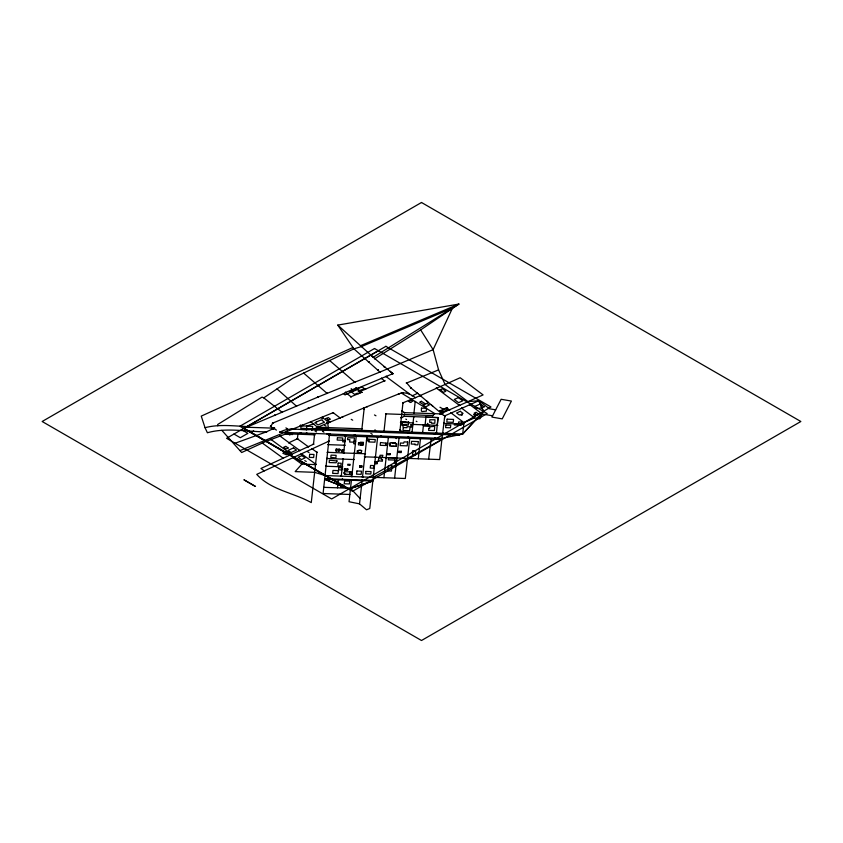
<?xml version="1.0" encoding="UTF-8"?>
<svg xmlns="http://www.w3.org/2000/svg" width="843" height="843" viewBox="0 0 843 843"><rect width="100%" height="100%" fill="white"/><g stroke="black" fill="none" stroke-linecap="round" stroke-linejoin="round"><path stroke-width="1.26" d="M412.459 424.735L410.836 424.619L410.752 426.748L412.406 426.8L412.459 424.63M396.621 443.955L395.515 443.976L395.241 442.975M395.536 443.133L390.024 442.733L389.782 446.095L396.284 446.305L396.61 444.008M360.235 443.133L360.277 442.227L363.449 442.322L363.333 443.523M339.898 450.352L339.929 449.561M461.479 424.292L461.743 422.027L458.634 421.921L458.402 423.903L461.511 423.997L461.437 425.114L454.324 424.967L454.419 424.061M344.629 473.524L343.691 473.334L344.861 471.722L352.016 471.996L351.826 474.662L344.587 474.145M339.94 449.403L336.03 449.15L335.756 450.879L339.834 450.952L339.529 449.308M358.528 443.133L358.444 444.872L363.354 445.062L363.333 443.218L358.528 443.133L359.086 443.144M401.689 424.693L408.391 425.072L408.434 421.953M402.459 421.763L401.921 421.753L401.879 424.893M401.753 423.597L401.795 422.807M344.629 473.397L344.566 474.409L345.472 474.451M389.845 445.241L389.93 444.019M365.051 389.35L384.524 380.846L381.447 378.423M379.455 372.279L433.133 349.655L452.491 308.053L361.447 346.589L353.912 348.833L292.616 378.412L263.754 397.854L262.036 397.095L217.631 424.524L217.789 425.799M285.788 433.934C283.543 434.493 287.885 433.903 285.809 433.65M495.663 409.846L491.933 417.095L502.228 418.866L511.406 401.057L501.132 399.287L495.663 409.846L489.477 408.781L478.771 400.731L444.798 415.841L441.88 439.466L377.632 437.138L372.827 481.037L351.415 480.268L349.834 494.462L323.09 493.513L329.56 434.029L441.911 438.423L462.681 434.019L483.597 411.363L478.771 400.731L467.981 401.637L440.257 413.871L404.587 412.659L402.079 411.036L402.954 402.796L415.831 397.58M358.033 388.792L357.179 388.813L357.885 388.855M350.951 391.742L351.278 391.795M377.127 463.471L377.19 462.712M377.2 462.554L377.264 461.785L374.861 461.711L374.671 463.776L377.095 463.829L377.264 461.785M420.594 395.662L419.93 395.388L420.699 395.546M361.584 450.689L358.77 450.162L358.707 450.868L357.242 450.763L357.232 452.67L361.384 452.775L361.563 450.847M478.771 400.731L483.408 411.363L462.681 434.019L402.522 431.848L400.025 430.183L402.079 411.036M357.516 389.097L356.842 388.391L357.632 389.16M361.605 450.362L361.542 451.163M396.642 460.099L394.777 460.046L394.419 462.912L396.21 462.997L399.055 437.917M317.432 397.285L379.919 372.058L353.912 348.833L337.78 325.103L458.919 304.06L420.668 329.919L433.133 349.655L438.581 369.887L445.072 384.471L467.981 401.637L483.092 394.914L460.173 377.738L420.309 395.504L417.496 393.323L412.406 395.767M401.373 417.812L404.155 416.305L438.002 417.58L436.463 433.039M385.831 443.176L380.488 442.512L380.182 445.304L385.567 445.504L385.831 443.176L387.696 443.239L387.485 445.104L385.63 445.041M420.309 395.504L415.451 397.675C410.783 394.06 404.693 391.363 398.887 393.871L364.239 407.812L361.921 428.824L318.001 427.232C306.199 433.713 291.899 424.798 279.939 432.238L329.56 434.029M368.907 440.868L368.791 441.964L374.966 442.175L375.251 439.53L369.076 439.298L368.907 440.868L366.484 440.773L366.716 438.739L369.076 439.298M362.511 476.927L366.926 436.769L377.632 437.138M412.058 432.153L413.734 416.705M341.267 476.147L343.101 459.119M362.184 480.025L359.529 503.872L366.526 509.794L369.761 508.508L372.827 481.037L349.118 488.898L324.66 479.288L351.415 480.268M314.639 428.655L384.029 431.163L385.894 413.85L432.722 415.557L434.788 413.576L401.574 393.165M413.966 412.996L415.188 401.595M462.681 434.019L463.945 422.596L474.588 417.886L479.836 418.792L482.301 414.039L492.554 415.81M327.642 452.333L343.681 452.965L345.525 435.979L366.926 436.769M349.834 494.462L349.044 501.722L359.529 503.872M356.22 436.379L351.805 476.537M409.751 438.307L405.325 478.497L325.166 475.557L314.66 472.333L295.176 471.606L301.826 464.114L315.514 464.609L316.873 452.259L312.163 448.866M364.798 456.832L418.276 458.771L420.457 438.708M422.659 432.543L423.492 424.819M425.093 424.883L425.936 417.159L438.107 417.612L437.296 425.336L412.901 424.429M444.503 418.528L444.672 416.99M315.514 464.609L311.267 502.597C293.585 492.723 270.772 490.015 256.736 474.367L328.833 441.195M353.849 442.175L349.645 442.027L349.887 439.709L347.548 439.624L347.738 437.77L354.46 437.854L353.681 443.724L355.419 443.776M383.923 477.696L388.36 437.528M394.619 478.107L396.842 458.002L388.549 457.728L388.36 459.856L394.777 460.046M443.966 423.481L463.745 424.124M408.581 423.502L408.718 422.259M408.739 422.101L401.848 421.753M418.276 458.771L428.644 459.172L431.142 439.087M280.076 436.094L288.98 442.68L297.368 438.792L297.948 434.187L314.502 434.819L313.522 444.208L260.94 468.466L264.27 470.9M378.412 461.079L378.844 457.549L379.74 457.58L380.035 455.262L382.891 455.304L382.1 457.422M323.775 487.338L337.453 487.823L338.496 479.793M344.302 468.74L347.896 468.887L347.558 470.078L344.123 470.025L344.861 468.761M349.582 474.335L349.94 471.954M349.624 474.019L349.792 472.955M349.645 473.882L349.56 474.493M349.929 472.027L349.845 472.617M378.328 460.847L382.385 461.205L382.511 459.561L381.342 459.519L381.236 457.654L379.74 457.58L380.277 457.549M378.359 460.689L378.549 459.467M292.142 434.008L285.45 434.061L265.145 441.764L241.667 452.512L221.804 430.33M350.035 465.241L350.193 464.367L347.748 464.282L347.759 465.21L349.571 465.241M342.005 451.11L342.132 450.32M306.378 429.582L306.957 426.094L313.322 423.818M342.216 449.846L341.836 452.09L343.428 452.08L343.638 449.625L342.237 449.688M343.565 485.199L343.185 487.191L340.635 487.075L341.078 485.094L343.512 485.505M350.372 392.174C348.591 391.226 351.974 393.154 350.119 392.269M420.583 395.536L419.593 395.63M352.616 391.057C350.635 390.383 354.208 392.132 352.321 391.194M375.936 431.511L374.977 429.74M347.601 469.93L347.822 469.151M359.961 393.059L358.191 391.141L364.355 388.697L362.227 386.979L355.272 389.371M387.517 368.918L388.107 368.928M342.068 479.583L342.553 478.476M287.431 430.752L286.862 429.045M316.515 430.204L317.706 428.16M441.837 413.534L440.741 413.639L444.798 415.841M274.628 415.42L275.029 415.178M322.532 428.096L323.069 431.005M395.968 437.074L396.168 438.645M356.083 389.308C354.576 388.381 357.4 390.414 355.904 389.329M317.389 427.211L318.401 427.275L317.716 427.064M275.029 415.462L274.491 415.125M392.143 373.154L393.101 373.86L392.416 373.133M392.564 373.512L392.016 373.839M281.499 412.459L282.426 412.185L281.499 412.216M379.434 372.069L380.109 372.258M285.134 433.913L285.735 433.892M386.695 376.431L385.609 376.505L386.379 376.421M408.834 393.46L409.529 393.692L408.518 393.449M444.293 415.567L444.756 416.063M442.944 434.271L442.628 434.261M420.088 395.694L420.436 395.746M374.903 358.665L420.668 329.919M337.78 325.103L373.249 357.253L458.919 304.06L360.488 345.714L361.447 346.589M410.689 402.459L408.57 401.352M243.753 428.497L378.412 350.751M373.217 477.317L441.88 439.466L439.677 459.561L428.644 459.172M408.349 401.015L411.047 399.982M234.122 443.587L266.451 431.848L274.27 428.16L246.546 427.243L318.074 397.021M439.877 389.866L442.343 388.728L445.821 391.278L443.313 392.406L440.288 389.677M475.315 413.955L473.555 414.651L475.094 415.947L478.445 414.155L476.137 412.227L474.135 413.154L476.716 414.946M447.559 410.014L446.031 408.802L441.911 410.678L443.334 411.827L447.485 409.94M360.372 391.257L365.704 389.16L364.914 389.213M322.563 418.866L323.723 418.37L322.437 417.243L321.246 417.664L322.258 418.592M357.516 388.939L357.2 388.497L392.785 373.712L373.249 357.253M326.283 418.444L328.296 417.559L330.393 419.224L326.641 420.731L324.597 419.108L326.283 418.444L328.349 420.067M364.239 407.812L317.611 427.275L322.458 428.939L328.275 427.601L327.727 423.112M358.191 389.498L356.842 390.056L355.746 389.171L354.597 389.656L354.892 390.478L351.478 391.89L354.566 394.408L357.263 393.186L358.338 393.723M438.581 369.887L406.716 382.954L410.878 387.875L417.496 393.323M240.118 450.541L333.143 412.67L340.056 417.896M285.45 434.061L289.054 432.691M329.792 422.153L327.653 422.944L326.726 422.227L328.907 421.352L329.739 422.101M477.149 414.619L478.266 414.219M354.387 389.909L354.777 389.866M324.66 479.288L349.118 489.003L372.827 481.037M353.912 348.833L352.701 347.579L201.245 416.105L205.039 427.696C219.106 423.966 233.764 426.042 248.063 426.6M444.756 415.61L444.946 416.105M379.74 457.58L382.627 457.38M351.036 391.226L351.152 391.236M420.183 395.799L420.994 395.978M360.066 467.212L361.963 467.075M361.615 467.17L361.858 465.789M342.058 452.09L342.606 452.08M350.604 474.662L351.141 474.662M411.258 424.619L411.805 424.63M344.102 472.27L344.65 472.28M336.03 450.889L336.578 450.889M338.475 450.931L339.023 450.942M345.398 470.046L345.936 470.057M346.21 470.057L346.747 470.067M347.021 470.067L347.558 470.078M360.941 443.176L362.269 443.197M344.587 470.025L345.124 470.036M459.593 425.072L460.141 425.083M357.643 452.68L358.191 452.691M359.287 452.723L359.835 452.744M360.109 452.744L360.646 452.765M402.153 424.904L402.691 424.925M403.776 424.946L404.324 424.967M405.409 424.998L405.957 425.009M461.384 424.029L454.83 423.818M404.598 424.967L405.135 424.988M406.221 425.02L406.769 425.03M411.026 426.758L411.574 426.779M359.792 465.873L361.963 466.031M391.763 446.158L392.29 446.179M286.093 433.818L297.948 434.187M393.354 446.21L393.892 446.232M394.956 446.263L396.284 446.305M402.733 421.774L403.27 421.795M403.544 421.806L404.092 421.816M456.463 423.871L457.011 423.892M458.107 423.924L458.655 423.945M460.563 424.008L461.11 424.018M405.177 421.858L405.715 421.869M381.384 459.519L381.911 459.54M337.453 487.823L350.53 488.287L360.13 498.571M400.868 422.448L413.07 422.891M311.868 429.825L459.614 435.136M329.455 435.388L345.525 435.979M328.454 444.651L344.513 445.241M343.681 452.965L365.124 453.745M326.157 466.242L342.269 466.843M324.713 478.666L372.901 480.415M384.029 431.163L402.522 431.848M354.092 441.258L355.683 441.31M360.456 444.946L360.983 444.967M326.989 458.497L353.691 459.53M361.247 444.978L361.784 444.999M362.047 445.009L362.574 445.03M378.95 457.549L379.476 457.57M336.283 449.161L336.821 449.182M338.717 449.277L339.265 449.298M392.048 442.828L392.585 442.849M392.849 442.87L393.375 442.891M393.649 442.902L394.176 442.933M394.44 442.944L394.977 442.965M345.746 474.461L346.283 474.493M266.451 431.848C246.841 431.816 226.609 427.296 207.389 432.754L205.039 427.696M360.003 450.246L360.541 450.288M357.896 450.805L358.433 450.857M273.121 428.233L273.701 428.339L272.753 428.897L273.427 428.802L273.121 428.233L276.462 430.088M444.029 409.54L439.962 407.232M288.348 434.071L289.908 435.083M412.353 395.546L411.805 395.757M352.753 390.446L351.173 388.623M273.037 428.739L270.803 426.284L272.774 423.091L343.818 393.597L345.082 394.619L350.488 392.395L350.045 392.037L351.078 391.458L352.764 391.363M427.306 423.365L428.044 423.797M416.21 421.237L416.948 421.658M405.81 419.108L406.547 419.529M402.511 425.915L403.249 426.337M374.482 414.946L375.957 415.789M351.225 419.34L352.701 420.193M370.836 433.428L372.311 434.282M324.639 425.325L326.104 426.179M322.469 431.342L323.944 432.196M315.04 431.036L316.515 431.89M285.893 427.907L287.368 428.75M307.6 451.764L309.075 452.607M304.755 460.584L306.23 461.437M244.038 428.223L349.118 488.898M243.701 428.423L348.633 489.056M241.551 429.667L247.895 433.334L240.308 437.707L233.964 434.04M441.542 413.85L442.111 414.198M410.689 399.761L412.859 401.11L410.33 402.501M292.911 457.717L301.826 464.114M288.98 442.68L299.855 450.52M297.368 438.792L308.211 446.664M301.457 453.787L315.577 464.029M262.321 443.06L283.206 458.213M271.077 439.519L291.488 454.388M386.01 376.526L409.129 393.66M443.133 412.712L440.341 410.625L446.695 407.791L449.456 409.888M436.59 388.244L459.488 405.42M469.867 404.682L482.301 414.039M461.795 408.275L474.588 417.886M451.195 413.007L463.945 422.596M263.754 397.854L282.026 412.185M310.909 421.869L317.706 427.359M420.183 395.567L441.469 413.449M426.41 400.794L427.928 402.079M431.268 404.882L432.786 406.157M329.782 360.667L354.892 382.279M303.649 373.08L327.084 393.386M277.02 388.918L296.283 405.989M390.246 371.278L391.626 372.606M363.333 443.681L363.344 444.44M359.792 465.736L359.813 467.212L359.803 466.474M431.511 422.322L431.5 423.228L434.798 423.249L435.02 419.782L429.782 419.761L429.698 422.322L431.511 422.322M421.458 408.16L421.363 411.047L422.037 411.521L426.379 411.142L426.463 408.212L421.458 408.16M380.899 432.301L381.7 432.343L380.92 432.259M442.491 433.26L443.292 433.313L442.501 433.218M449.856 409.888L449.056 409.93L449.856 409.867M246.145 427.211L246.946 427.264L246.177 427.148M294.544 429.034C292.879 429.793 295.914 427.517 294.544 429.034M298.359 434.187L297.547 434.187L298.359 434.187M301.857 453.787L301.056 453.808L301.857 453.808M305.977 429.561L306.778 429.603L305.988 429.519M306.557 426.073L307.358 426.094L306.567 426.052M306.357 433.186L307.158 433.207L306.357 433.165M311.467 429.804L312.279 429.825L311.478 429.782M329.055 435.367L329.855 435.409L329.065 435.325M340.456 417.896L339.645 417.896L340.435 417.959M345.925 392.448L345.114 392.448L345.925 392.448M341.868 466.822L342.679 466.843L341.868 466.822M353.291 459.498L354.092 459.53L353.291 459.498M361.521 428.792L362.321 428.845L361.542 428.729M363.681 409.361L364.482 409.413L363.691 409.319M369.202 361.974L368.391 361.995L369.192 361.995M378.033 437.138L377.232 437.117L378.001 437.232M384.429 431.163L383.628 431.163L384.429 431.163M413.344 416.684L414.145 416.727L413.355 416.642M433.818 413.702L434.619 413.723L433.829 413.681M461.395 408.254L462.196 408.297L461.427 408.181M464.345 422.596L463.545 422.596L464.345 422.596M266.051 431.827L266.852 431.869L266.082 431.753M272.236 428.075L271.435 428.118L272.226 428.054M291.667 434.472L292.468 434.493L291.667 434.472M313.122 444.187L313.923 444.208L313.132 444.166M322.858 428.939L322.058 428.939L322.858 428.939M327.874 427.58L328.686 427.601L327.885 427.559M328.422 441.174L329.234 441.195L328.433 441.152M344.924 445.241L344.113 445.241L344.924 445.241M355.999 388.012L356.8 388.033L355.999 387.991M352.216 476.537L351.405 476.516L352.184 476.622M362.911 476.927L362.111 476.906L362.88 477.012M400.973 417.791L401.774 417.812L400.983 417.77M412.901 450.921L412.027 452.406L412.775 452.417L412.596 454.683L415.357 454.767L415.662 450.994L412.901 450.921M248.464 426.6L247.663 426.579L248.432 426.684M274.67 428.16L273.87 428.16L274.66 428.223M291.33 428.792L292.131 428.845L291.351 428.729M291.741 433.987L292.553 434.008L291.752 433.966M291.889 454.388L291.088 454.366L291.868 454.482M295.882 405.968L296.683 406.01L295.904 405.926M297.779 438.792L296.968 438.813L297.779 438.792M300.329 425.346L301.13 425.388L300.34 425.304M300.688 426.252L299.887 426.273L300.688 426.273M300.256 450.52L299.455 450.541L300.256 450.52M306.135 428.592L306.936 428.634L306.157 428.55M313.722 423.818L312.922 423.818L313.712 423.881M312.574 448.866L311.762 448.845L312.542 448.95M315.05 428.655L314.239 428.676L315.05 428.655M314.903 434.819L314.102 434.84L314.903 434.84M315.177 464.008L315.977 464.029L315.177 463.987M326.684 393.354L327.484 393.386L326.694 393.333M325.008 430.288L325.809 430.309L325.019 430.267M327.073 433.924L327.874 433.976L327.095 433.882M325.756 466.221L326.557 466.242L325.756 466.221M328.053 444.619L328.865 444.64L328.053 444.619M329.961 434.029L329.16 434.05L329.961 434.05M343.417 393.576L344.229 393.597L343.428 393.555M344.682 394.587L345.482 394.608L344.692 394.566M346.779 393.734L347.579 393.776L346.789 393.692M340.867 476.126L341.678 476.147L340.878 476.105M344.081 452.965L343.28 453.007L344.081 452.944M354.924 434.999L354.123 434.977L354.924 435.02M353.976 453.323L354.777 453.344L353.976 453.323M361.299 392.311L362.1 392.364L361.331 392.248M362.522 480.658L361.721 480.679L362.522 480.679M365.525 453.745L364.724 453.724L365.493 453.84M375.304 358.665L374.503 358.707L375.304 358.644M381.847 378.423L381.057 378.465L381.847 378.402M386.294 413.85L385.493 413.892L386.294 413.829M399.624 430.162L400.425 430.183L399.624 430.141M399.456 437.917L398.655 437.896L399.456 437.939M402.058 414.429L401.257 414.45L402.058 414.429M402.48 411.036L401.679 411.015L402.48 411.057M403.365 402.796L402.554 402.828L403.354 402.828M403.755 416.284L404.556 416.305L403.765 416.263M404.187 412.638L404.998 412.659L404.197 412.617M402.922 431.848L402.122 431.848L402.912 431.911M411.279 387.875L410.478 387.854L411.247 387.959M410.162 438.307L409.35 438.307L410.141 438.371M412.501 424.408L413.312 424.429L412.512 424.387M413.47 422.891L412.67 422.891L413.46 422.954M422.259 432.512L423.06 432.533L422.259 432.512M434.566 438.128L435.367 438.149L434.566 438.107M436.063 433.017L436.864 433.06L436.094 432.944M437.707 417.591L438.508 417.633L437.728 417.538M447.096 407.791L446.295 407.843L447.096 407.77M450.794 412.986L451.595 413.028L450.805 412.944M253.859 431.205L253.048 431.184L253.827 431.3M279.539 432.217L280.34 432.238L279.549 432.196M279.676 436.073L280.477 436.094L279.686 436.052M285.345 432.427L286.146 432.48L285.356 432.385M288.58 442.649L289.391 442.68L288.58 442.649M294.839 429.066L295.64 429.087L294.839 429.045M301.931 425.399L302.732 425.42L301.931 425.399M308.053 408.233L308.854 408.286L308.085 408.17M310.509 421.848L311.32 421.869L310.509 421.848M317.674 397L318.475 397.021L317.685 396.979M316.473 452.238L317.274 452.28L316.504 452.164M327.326 423.091L328.127 423.112L327.326 423.07M327.242 452.312L328.043 452.354L327.253 452.269M332.732 412.649L333.543 412.67L332.743 412.627M342.363 416.727L343.164 416.748L342.374 416.705M338.096 479.772L338.897 479.815L338.117 479.709M342.701 459.098L343.501 459.14L342.732 459.035M345.124 435.957L345.925 435.979L345.135 435.926M350.572 396.737L351.373 396.779L350.593 396.684M354.492 382.258L355.293 382.3L354.513 382.206M354.492 390.457L355.293 390.499L354.513 390.404M354.534 431.353L355.335 431.374L354.545 431.331M350.119 488.266L350.92 488.308L350.14 488.223M355.82 436.358L356.621 436.379L355.83 436.337M363.839 407.791L364.64 407.833L363.86 407.749M366.705 406.642L367.506 406.684L366.726 406.6M371.752 356.294L372.553 356.336L371.763 356.252M361.795 480.004L362.595 480.046L361.805 479.962M372.848 357.232L373.649 357.253L372.859 357.211M375.072 457.191L375.873 457.233L375.093 457.138M384.05 366.8L384.851 366.821L384.06 366.779M387.959 437.506L388.76 437.528L387.959 437.506M398.486 393.85L399.287 393.892L398.507 393.807M396.442 457.981L397.243 458.034L396.452 457.939M402.554 392.764L403.354 392.785L402.564 392.743M401.373 451.321L401.268 452.565L398.591 452.47L398.728 451.226L401.373 451.321M408.075 437.085L408.876 437.138L408.086 437.043M411.089 399.276L411.89 399.319L411.099 399.234M413.565 412.975L414.366 413.017L413.586 412.922M417.095 393.291L417.896 393.344L417.106 393.249M420.056 438.687L420.857 438.729L420.077 438.645M423.091 424.798L423.892 424.819L423.102 424.777M424.693 424.861L425.515 424.503L424.693 424.861M425.536 417.127L426.337 417.18L425.546 417.085M430.752 439.066L431.553 439.087L430.752 439.045M436.189 388.223L436.99 388.265L436.21 388.159M434.44 434.219L435.241 434.24L434.44 434.219M437.696 425.336L436.895 425.357L437.696 425.357M440.741 410.625L439.93 410.625L440.741 410.625M439.593 434.408L440.404 434.43L439.603 434.387M443.566 423.386L444.366 423.428L443.587 423.334M459.087 405.388L459.888 405.42L459.098 405.367M469.467 404.661L470.268 404.682L469.477 404.64M271.204 426.284L270.403 426.284L271.204 426.284M270.677 439.498L271.478 439.519L270.677 439.498M273.174 423.091L272.373 423.112L273.174 423.112M289.455 432.691L288.654 432.67L289.455 432.712M300.277 432.965L301.077 432.986L300.287 432.944M308.612 446.664L307.811 446.685L308.612 446.685M315.914 464.609L315.113 464.63L315.914 464.609M326.578 458.476L327.39 458.497L326.589 458.455M351.816 480.268L351.015 480.289L351.816 480.289M360.772 391.257L359.972 391.257L360.772 391.257M366.526 436.748L367.337 436.769L366.536 436.727M365.198 456.832L364.397 456.853L365.198 456.832M377.527 369.666L378.328 369.687L377.538 369.645M384.924 380.846L384.113 380.846L384.924 380.846M380.773 436.021L381.573 436.063L380.794 435.979M386.547 457.612L385.736 457.633L386.537 457.633M401.173 393.144L401.974 393.165L401.173 393.123M400.467 422.427L401.268 422.469L400.478 422.385M407.116 382.954L406.315 382.954L407.116 382.954M408.044 433.27L408.844 433.323L408.065 433.207M407.622 442.017L407.201 445.863L400.13 445.61L400.404 443.028L403.628 443.144L404.092 441.88L407.622 442.017M414.788 401.563L415.588 401.595L414.788 401.542M412.469 432.153L411.669 432.196L412.469 432.132M428.792 428.339L428.623 430.383L434.366 430.541L434.746 426.358L429.898 426.758L429.698 428.36L428.792 428.339M433.123 415.557L432.322 415.599L433.123 415.536M439.856 413.85L440.657 413.892L439.867 413.808M442.733 412.691L443.534 412.712L442.733 412.659M332.153 457.517L335.862 457.96L336.146 455.325L331.057 455.146L330.804 457.464L332.153 457.517M337.042 460.973L336.094 462.786L329.16 462.554L329.402 460.215L337.042 460.973M338.359 470.626L338.064 473.545L332.658 473.355L332.964 470.436L338.359 470.626M403.27 427.559L402.975 430.457L409.624 430.699L410.119 426.779L407.064 426.663L406.958 427.696L403.27 427.559M415.03 444.187L414.967 444.798L417.791 444.914L418.423 441.595L411.542 441.353L411.247 444.05L415.03 444.187M445.873 425.062L445.599 427.622L450.457 427.791L450.742 425.23L445.873 425.062M337.421 437.78L337.168 440.057L342.553 440.257L342.806 437.981L337.421 437.78M344.545 480.942L344.239 483.766L349.392 483.956L349.697 481.132L344.545 480.942M341.995 467.791L341.763 469.951L338.528 469.836L338.77 467.675L341.995 467.791M365.915 471.416L365.641 473.808L370.815 473.998L371.078 471.606L365.915 471.416M373.997 465.578L373.712 468.202L370.235 468.065L370.541 465.452L373.997 465.578M447.117 419.171L446.79 422.111L453.218 422.354L453.555 419.424L447.117 419.171M309.666 454.324L309.318 457.391L313.638 457.528L313.986 454.472L309.666 454.324M356.916 471.005L356.557 474.166L361.141 474.346L361.499 471.184L356.916 471.005M302.806 425.873L301.172 425.82L300.761 428.297L312.31 428.876L312.711 426.442L302.806 425.873M342.901 440.362L342.722 441.816L344.755 441.89L344.935 440.436L342.901 440.362M338.169 463.113L337.811 465.8L340.835 465.937L341.194 463.25L338.169 463.113M424.092 425.083L423.955 426.063L429.024 426.347L429.192 425.325L424.092 425.083M388.486 465.599L387.696 470.9L391.405 471.089L392.195 465.789L388.486 465.599M390.235 453.829L390.067 454.788L387.232 454.651L387.179 453.66L390.235 453.829M421.5 202.489L42.15 421.5L421.5 640.511L800.85 421.5L421.5 202.489M374.524 348.507L239.865 426.252L352.522 491.3L487.191 413.555L374.524 348.507M385.904 346.315L226.588 438.297L331.657 498.972L490.984 406.979L385.904 346.315M244.091 479.878L255.471 486.453L244.091 479.878M421.331 401.31L419.635 402.216L423.291 404.482L424.977 403.576L421.331 401.31M426.769 403.375L423.239 405.262L425.799 406.842L429.329 404.946L426.769 403.375M283.701 452.807L282.816 453.26L286.346 454.756L288.538 453.734L285.925 451.753L283.701 452.807M288.127 447.991L286.03 448.961L283.701 447.275L285.798 446.305L288.127 447.991M293.501 447.907L288.074 450.404L291.056 452.575L296.494 450.078L293.501 447.907M301.878 455.578L298.159 457.296L301.373 459.614L305.092 457.907L301.878 455.578M460.32 411.31L456.579 412.975L459.319 415.019L460.246 414.619L461.237 415.367L462.438 414.84L461.437 414.092L463.06 413.376L460.32 411.31M458.402 397.611L454.261 399.456L458.56 402.68L462.712 400.846L458.402 397.611M484.124 406.811L479.098 408.434L476.716 408.254L474.483 406.568L480.352 403.976L484.124 406.811M316.705 421.827L314.945 422.564L317.916 424.977L324.45 422.238L321.457 419.825L316.705 421.827M361.7 392.332L350.973 396.758L345.525 392.448L356.399 388.033L361.7 392.332"/></g></svg>
